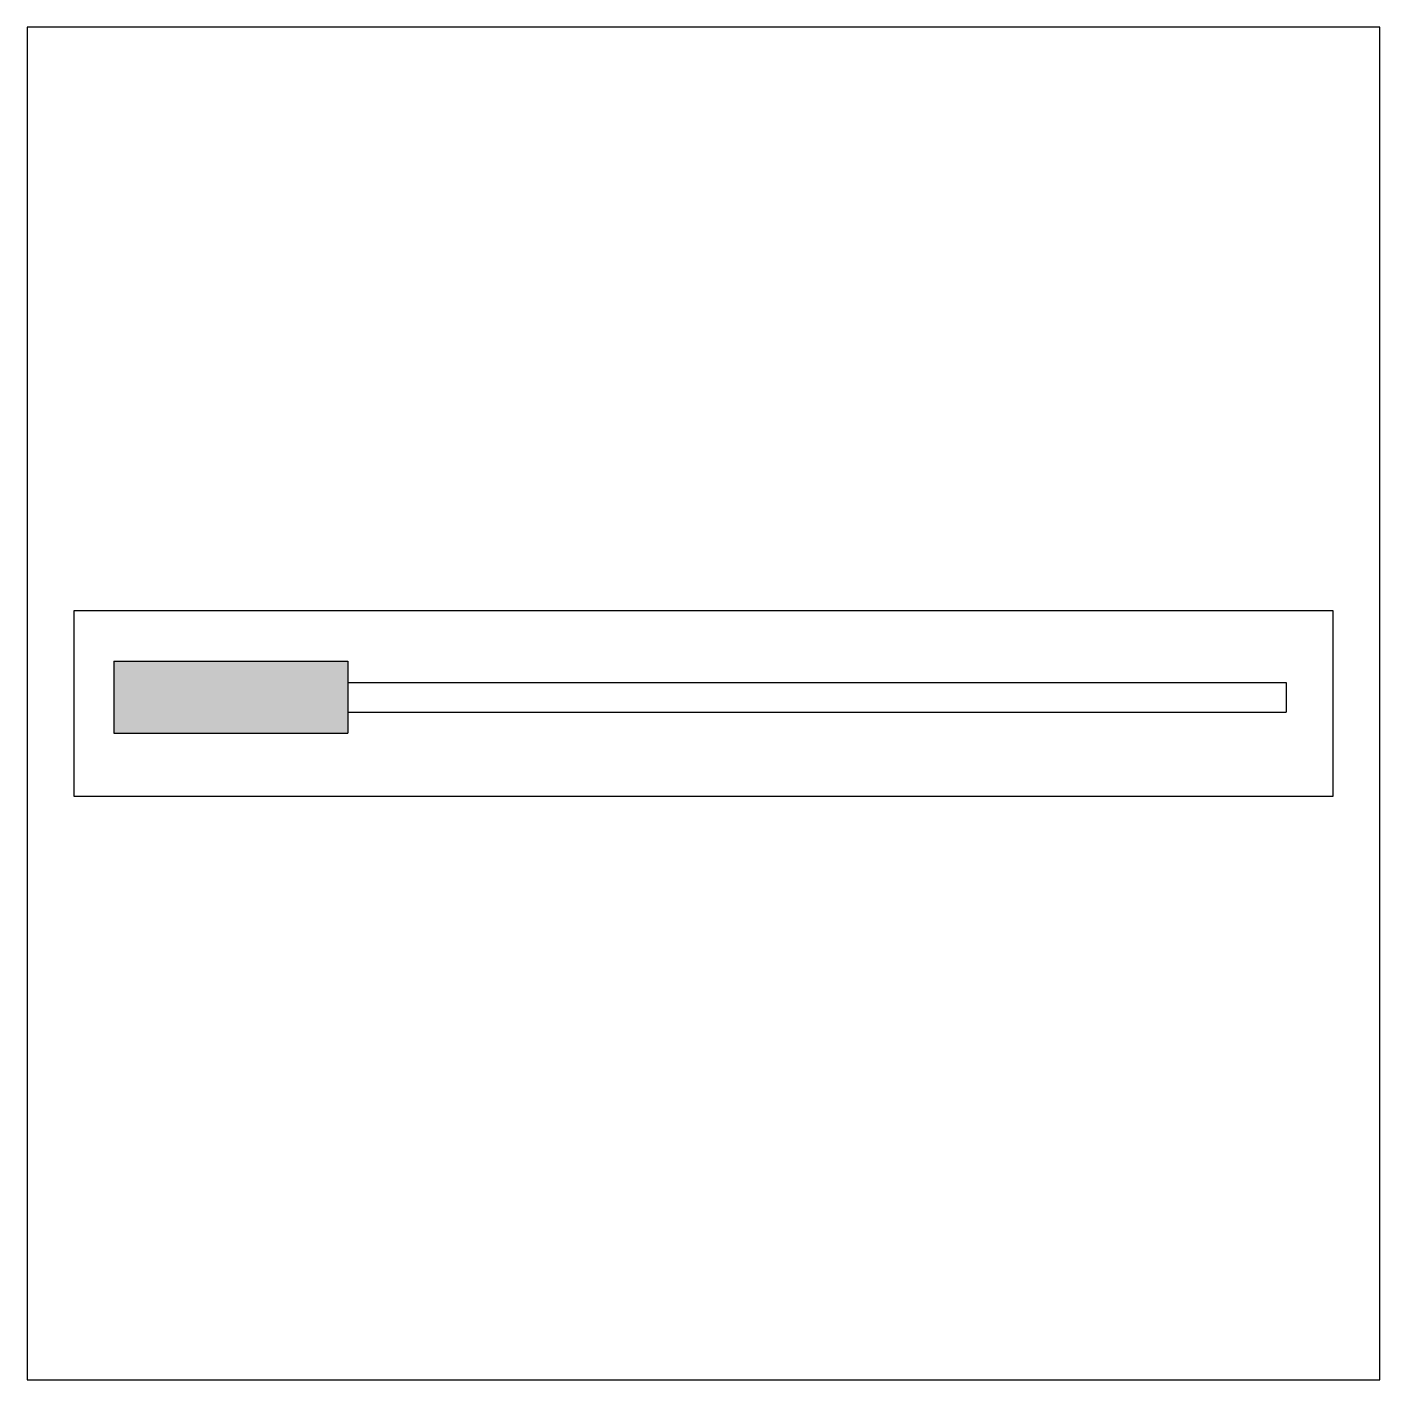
# Model space of a CAD drawing. Header units: millimetres. Extents: x 0 to 1000, y 0 to 1000.
import ezdxf

# ---------------------------------------------------------------- set-up
doc = ezdxf.new("R2010")
doc.units = ezdxf.units.MM
doc.layers.get('0').update_dxf_attribs({"color": 2})
doc.layers.add('1', color=1, linetype='Continuous')
doc.layers.add('3', color=7, linetype='Continuous')

msp = doc.modelspace()

# ---------------------------------------------------------------- hatches: boundary and pattern name
at = {"layer": '3'}
msp.add_hatch(color=256, dxfattribs=at).paths.add_polyline_path([(237, 531.2), (64.2, 531.2), (64.2, 478), (237, 478)])

# ---------------------------------------------------------------- linework, layer by layer
at = {"color": 2}
msp.add_lwpolyline([(0, 0), (1000, 0), (1000, 1000), (0, 1000)], close=True, dxfattribs=at)
at = {"layer": '1', "color": 1}
for p, q in [((965.5, 568.5), (34.5, 568.5)), ((34.5, 568.5), (34.5, 431.5)), ((965.5, 431.5), (965.5, 568.5)), ((34.5, 431.5), (965.5, 431.5))]:
    msp.add_line(p, q, dxfattribs=at)
at = {"layer": '3'}
for p, q in [((64.2, 531.2), (64.2, 478)), ((64.2, 531.2), (237, 531.2)), ((237, 531.2), (237, 478)), ((237, 515.4), (930.8, 515.4)), ((930.8, 515.4), (930.8, 493.7)), ((237, 493.7), (930.8, 493.7)), ((64.2, 478), (237, 478))]:
    msp.add_line(p, q, dxfattribs=at)

doc.saveas('drawing.dxf')
